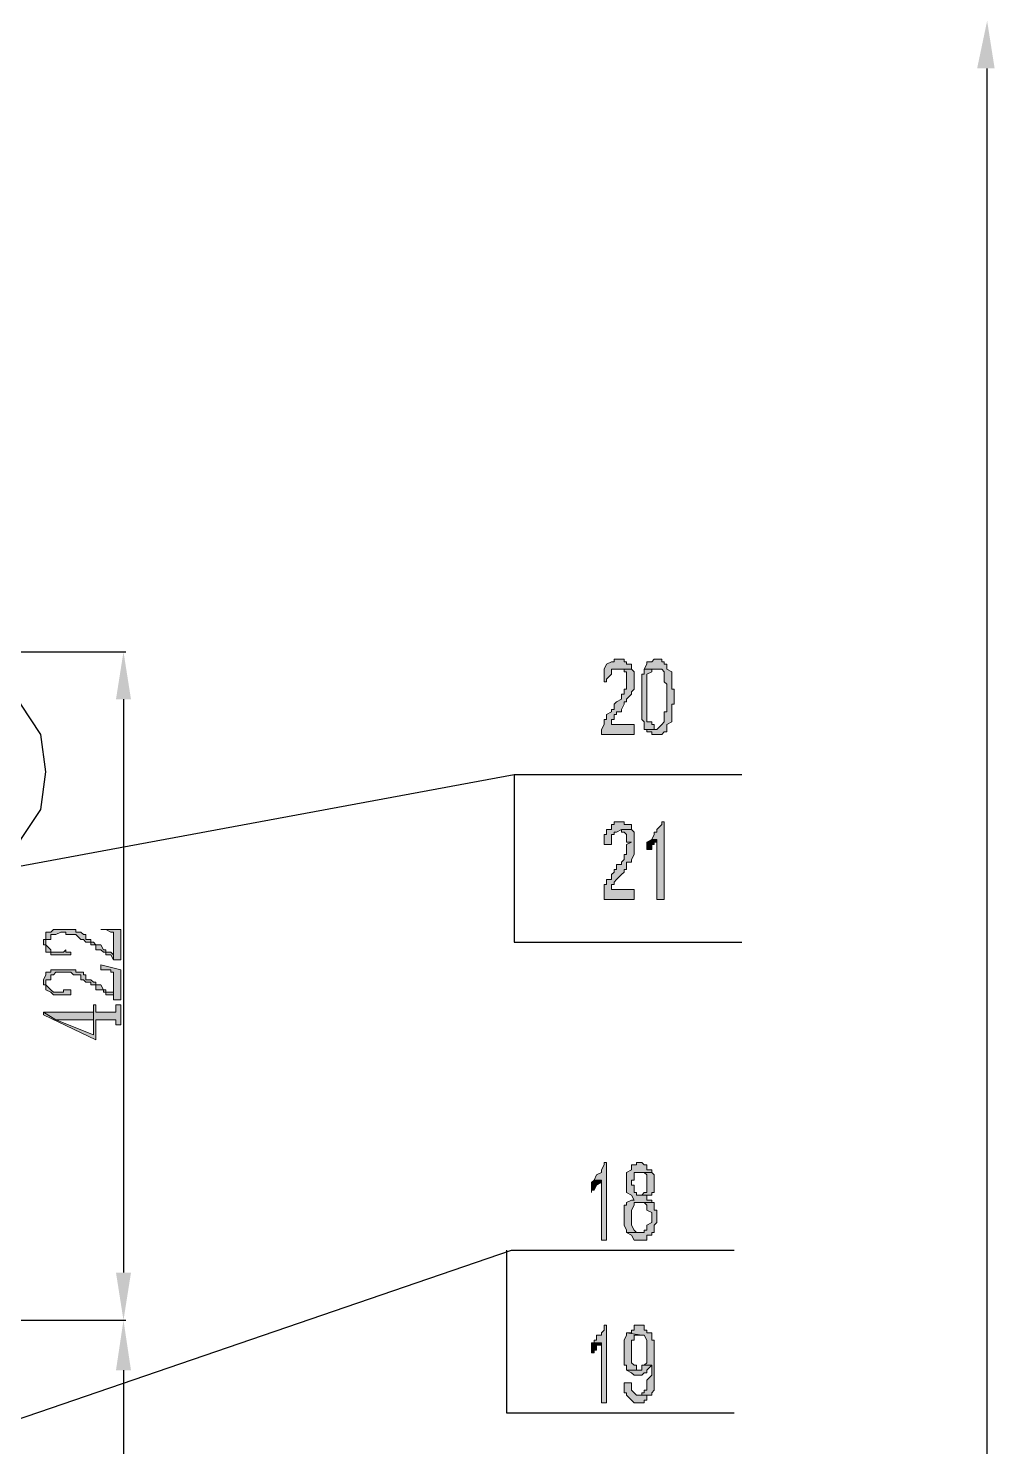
# Model space of a CAD drawing. Header units: millimetres. Extents: x 20 to 821, y 1 to 1134.
# Drawn here: x 408.8 to 478.3, y 861.4 to 963.3 of the extents above; entities that cross this region are included whole.
import ezdxf

# ---------------------------------------------------------------- set-up
doc = ezdxf.new("R2010")
doc.units = ezdxf.units.MM
doc.layers.add('1', color=7, linetype='Continuous')

msp = doc.modelspace()

# ---------------------------------------------------------------- hatches: boundary and pattern name
h = msp.add_hatch(color=1)
h.dxf.hatch_style = 2
h.paths.add_polyline_path([(477, 960.441732), (478.26, 960.441732), (477.72, 963.861732)])
h = msp.add_hatch(color=1)
h.dxf.hatch_style = 2
h.paths.add_polyline_path([(415.08, 915.081732), (416.16, 915.081732), (415.62, 918.501732)])
h = msp.add_hatch(color=0)
h.dxf.hatch_style = 2
h.paths.add_polyline_path([(451.08, 917.961732), (450.9, 917.961732), (450.9, 917.781732), (450.72, 917.781732), (450.36, 917.601732), (450.18, 917.241732), (450.18, 916.341732), (450.36, 916.341732), (450.36, 916.521732), (450.72, 916.881732), (450.72, 917.241732), (450.9, 917.241732), (452.16, 917.241732), (452.16, 917.601732), (451.8, 917.601732), (451.8, 917.781732), (451.62, 917.781732), (451.62, 917.961732)])
h = msp.add_hatch(color=0)
h.dxf.hatch_style = 2
h.paths.add_polyline_path([(453.96, 917.961732), (453.78, 917.961732), (453.6, 917.781732), (453.24, 917.781732), (453.24, 917.601732), (453.06, 917.241732), (454.32, 917.241732), (454.5, 917.061732), (454.5, 916.341732), (454.68, 916.161732), (454.68, 914.181732), (454.5, 914.181732), (454.5, 913.461732), (454.32, 913.281732), (453.96, 912.921732), (453.24, 912.921732), (453.24, 912.741732), (453.6, 912.741732), (453.6, 912.561732), (454.32, 912.561732), (454.5, 912.741732), (454.68, 912.741732), (454.68, 912.921732), (454.68, 913.281732), (455.04, 913.461732), (455.04, 914.721732), (455.22, 914.721732), (455.22, 915.801732), (455.04, 915.801732), (455.04, 917.061732), (454.68, 917.241732), (454.68, 917.601732), (454.5, 917.601732), (454.5, 917.781732), (454.32, 917.781732), (454.32, 917.961732)])
h = msp.add_hatch(color=0)
h.dxf.hatch_style = 2
h.paths.add_polyline_path([(452.16, 917.241732), (451.08, 917.241732), (451.44, 917.241732), (451.62, 917.241732), (451.62, 917.061732), (451.8, 917.061732), (451.8, 916.881732), (451.8, 915.801732), (451.62, 915.801732), (451.62, 915.441732), (451.44, 915.441732), (451.44, 915.081732), (451.08, 914.901732), (450.9, 914.721732), (450.9, 914.361732), (450.72, 914.361732), (450.72, 914.181732), (450.36, 914.001732), (450.36, 913.641732), (450.18, 913.641732), (450.18, 913.281732), (450, 912.921732), (450, 912.561732), (452.34, 912.561732), (452.34, 913.281732), (450.72, 913.281732), (450.72, 913.641732), (450.9, 913.641732), (450.9, 914.001732), (451.08, 914.001732), (451.08, 914.181732), (451.44, 914.181732), (451.44, 914.361732), (451.62, 914.721732), (451.62, 914.901732), (451.8, 914.901732), (451.8, 915.081732), (452.16, 915.441732), (452.16, 915.621732), (452.34, 915.801732), (452.34, 917.061732)])
h = msp.add_hatch(color=0)
h.dxf.hatch_style = 2
h.paths.add_polyline_path([(453.06, 917.241732), (453.06, 916.881732), (452.88, 916.881732), (452.88, 913.641732), (453.06, 913.461732), (453.06, 912.921732), (453.24, 912.921732), (453.96, 912.921732), (453.78, 912.921732), (453.78, 913.281732), (453.6, 913.281732), (453.6, 913.461732), (453.24, 913.461732), (453.24, 916.881732), (453.6, 917.061732), (453.6, 917.241732), (453.78, 917.241732), (453.96, 917.241732)])
h = msp.add_hatch(color=0)
h.dxf.hatch_style = 2
h.paths.add_polyline_path([(451.44, 906.261732), (450.9, 906.261732), (450.9, 906.081732), (450.72, 906.081732), (450.72, 905.721732), (450.36, 905.721732), (450.36, 905.541732), (450.36, 905.361732), (450.18, 905.361732), (450.18, 904.641732), (450.72, 904.641732), (450.72, 905.361732), (450.9, 905.361732), (450.9, 905.541732), (451.08, 905.541732), (451.44, 905.721732), (452.16, 905.721732), (452.16, 906.081732), (451.62, 906.081732), (451.62, 906.261732)])
h = msp.add_hatch(color=0)
h.dxf.hatch_style = 2
h.paths.add_polyline_path([(452.16, 905.721732), (451.44, 905.721732), (451.44, 905.541732), (451.62, 905.541732), (451.8, 905.361732), (451.8, 904.821732), (452.16, 904.821732), (451.8, 904.641732), (451.8, 903.921732), (451.62, 903.921732), (451.62, 903.561732), (451.44, 903.381732), (451.44, 903.201732), (451.08, 903.201732), (451.08, 902.841732), (450.9, 902.841732), (450.9, 902.661732), (450.72, 902.481732), (450.72, 902.121732), (450.36, 902.121732), (450.36, 901.761732), (450.18, 901.761732), (450.18, 900.681732), (452.34, 900.681732), (452.34, 901.401732), (450.72, 901.401732), (450.72, 901.761732), (450.9, 901.761732), (450.9, 901.941732), (451.08, 902.121732), (451.44, 902.481732), (451.62, 902.661732), (451.62, 902.841732), (451.8, 902.841732), (451.8, 903.381732), (452.16, 903.381732), (452.16, 903.561732), (452.34, 903.921732), (452.34, 905.541732)])
h = msp.add_hatch(color=0)
h.dxf.hatch_style = 2
h.paths.add_polyline_path([(454.5, 906.261732), (454.32, 906.261732), (454.32, 906.081732), (453.96, 905.721732), (453.96, 905.541732), (453.78, 905.541732), (453.78, 905.361732), (453.6, 905.001732), (453.96, 905.001732), (453.96, 900.681732), (454.5, 900.681732)])
h = msp.add_hatch(color=0)
h.dxf.hatch_style = 2
h.paths.add_polyline_path([(453.6, 905.001732), (453.24, 904.821732), (453.24, 904.281732), (453.6, 904.281732), (453.6, 904.641732), (453.78, 904.641732), (453.78, 904.821732), (453.96, 904.821732), (453.96, 905.001732)])
h = msp.add_hatch(color=0)
h.dxf.hatch_style = 2
h.paths.add_polyline_path([(409.86, 897.621732), (409.86, 897.441732), (410.04, 897.441732), (410.04, 897.081732), (410.04, 897.621732), (410.04, 897.801732), (410.4, 897.801732), (410.4, 898.161732), (410.58, 898.161732), (410.76, 898.161732), (411.12, 898.341732), (411.48, 898.341732), (411.48, 898.161732), (412.2, 898.161732), (412.56, 897.801732), (412.74, 897.801732), (412.92, 897.621732), (413.28, 897.621732), (413.28, 897.441732), (413.64, 897.441732), (413.64, 897.081732), (414, 897.081732), (414.18, 896.901732), (414.36, 896.901732), (414.36, 896.721732), (414.72, 896.721732), (414.9, 896.361732), (414.9, 896.721732), (414.72, 896.901732), (414.36, 896.901732), (414.36, 897.081732), (414.18, 897.081732), (414, 897.441732), (413.64, 897.441732), (413.46, 897.621732), (413.28, 897.621732), (413.28, 897.801732), (412.92, 897.801732), (412.92, 898.161732), (412.74, 898.161732), (412.56, 898.341732), (412.2, 898.341732), (412.2, 898.521732), (410.58, 898.521732), (410.4, 898.341732), (410.04, 898.341732), (410.04, 898.161732), (410.04, 897.801732), (409.86, 897.801732)])
h = msp.add_hatch(color=0)
h.dxf.hatch_style = 2
h.paths.add_polyline_path([(414, 898.521732), (414.36, 898.521732), (414.72, 898.341732), (414.9, 898.341732), (414.9, 898.161732), (414.9, 896.361732), (415.44, 896.361732), (415.44, 898.521732)])
h = msp.add_hatch(color=0)
h.dxf.hatch_style = 2
h.paths.add_polyline_path([(410.04, 897.081732), (410.04, 896.901732), (410.4, 896.901732), (410.4, 896.721732), (410.58, 896.721732), (411.84, 896.721732), (411.84, 896.901732), (411.48, 896.901732), (411.48, 897.081732), (411.3, 896.901732), (410.58, 896.901732), (410.4, 896.901732), (410.4, 897.081732), (410.04, 897.441732), (410.04, 897.621732)])
h = msp.add_hatch(color=0)
h.dxf.hatch_style = 2
h.paths.add_polyline_path([(409.86, 894.741732), (409.86, 894.561732), (410.04, 894.561732), (410.04, 894.201732), (410.04, 894.741732), (410.04, 894.921732), (410.4, 894.921732), (410.4, 895.281732), (410.58, 895.281732), (410.76, 895.461732), (411.84, 895.461732), (412.02, 895.281732), (412.56, 895.281732), (412.56, 894.921732), (412.74, 894.921732), (412.92, 894.741732), (413.28, 894.741732), (413.28, 894.561732), (413.64, 894.561732), (413.64, 894.201732), (414.18, 894.201732), (414.18, 894.021732), (414.36, 894.021732), (414.36, 893.841732), (414.9, 893.841732), (414.9, 893.481732), (414.9, 894.021732), (414.72, 894.021732), (414.36, 894.021732), (414.36, 894.201732), (414.18, 894.201732), (414, 894.561732), (413.64, 894.561732), (413.64, 894.741732), (413.46, 894.741732), (413.28, 894.921732), (412.92, 894.921732), (412.92, 895.281732), (412.74, 895.281732), (412.74, 895.461732), (412.2, 895.461732), (412.2, 895.641732), (410.4, 895.641732), (410.4, 895.461732), (410.04, 895.461732), (410.04, 895.281732), (409.86, 894.921732)])
h = msp.add_hatch(color=0)
h.dxf.hatch_style = 2
h.paths.add_polyline_path([(414, 896.001732), (414, 895.641732), (414.18, 895.641732), (414.72, 895.641732), (414.72, 895.461732), (414.9, 895.461732), (414.9, 895.281732), (414.9, 893.481732), (415.44, 893.481732), (415.44, 895.641732)])
h = msp.add_hatch(color=0)
h.dxf.hatch_style = 2
h.paths.add_polyline_path([(410.04, 894.201732), (410.4, 894.021732), (410.58, 893.841732), (411.84, 893.841732), (411.84, 894.021732), (411.84, 894.201732), (411.48, 894.201732), (411.3, 894.201732), (411.3, 894.021732), (410.58, 894.021732), (410.4, 894.201732), (410.04, 894.561732), (410.04, 894.741732)])
h = msp.add_hatch(color=0)
h.dxf.hatch_style = 2
h.paths.add_polyline_path([(409.86, 892.581732), (409.86, 892.401732), (413.64, 890.601732), (413.64, 892.041732), (414.9, 892.041732), (415.08, 892.041732), (415.08, 891.861732), (415.08, 891.681732), (415.44, 891.681732), (415.44, 893.121732), (415.08, 893.121732), (415.08, 892.581732), (414.9, 892.581732), (413.64, 892.581732), (413.64, 893.121732), (413.46, 893.121732), (413.46, 892.581732), (413.46, 890.961732), (410.76, 892.041732)])
h = msp.add_hatch(color=0)
h.dxf.hatch_style = 2
h.paths.add_polyline_path([(409.86, 892.581732), (410.76, 892.041732), (413.46, 892.041732), (413.46, 890.961732), (413.46, 892.581732)])
h = msp.add_hatch(color=0)
h.dxf.hatch_style = 2
h.paths.add_polyline_path([(450.36, 881.781732), (450.18, 881.781732), (450.18, 881.601732), (450, 881.241732), (450, 881.061732), (449.64, 880.881732), (449.46, 880.521732), (450, 880.521732), (450, 876.201732), (450.36, 876.201732)])
h = msp.add_hatch(color=0)
h.dxf.hatch_style = 2
h.paths.add_polyline_path([(452.88, 881.781732), (452.52, 881.781732), (452.52, 881.601732), (452.16, 881.601732), (452.16, 881.241732), (451.8, 881.061732), (451.8, 879.621732), (452.16, 879.441732), (452.34, 879.081732), (452.16, 879.081732), (451.8, 878.901732), (451.8, 878.721732), (451.62, 878.721732), (451.62, 877.281732), (451.8, 876.921732), (451.8, 876.741732), (452.88, 876.741732), (452.52, 876.741732), (452.34, 876.921732), (452.16, 877.281732), (452.16, 878.361732), (452.34, 878.721732), (452.34, 878.901732), (452.52, 878.901732), (453.6, 878.901732), (453.6, 879.081732), (453.24, 879.081732), (453.24, 879.441732), (453.6, 879.441732), (452.88, 879.441732), (452.52, 879.441732), (452.52, 879.621732), (452.34, 879.621732), (452.34, 879.801732), (452.34, 880.161732), (452.16, 880.161732), (452.16, 880.521732), (452.34, 880.521732), (452.34, 881.061732), (452.52, 881.061732), (453.6, 881.061732), (453.6, 881.241732), (453.24, 881.241732), (453.24, 881.601732), (453.06, 881.601732)])
h = msp.add_hatch(color=0)
h.dxf.hatch_style = 2
h.paths.add_polyline_path([(453.6, 881.061732), (452.88, 881.061732), (453.06, 881.061732), (453.24, 880.881732), (453.24, 879.621732), (453.06, 879.621732), (452.88, 879.441732), (453.6, 879.441732), (453.6, 879.621732), (453.78, 879.621732), (453.78, 879.801732), (453.78, 880.161732), (453.78, 880.881732)])
h = msp.add_hatch(color=0)
h.dxf.hatch_style = 2
h.paths.add_polyline_path([(449.46, 880.521732), (449.28, 880.341732), (449.28, 879.621732), (449.28, 879.801732), (449.46, 879.801732), (449.64, 880.161732), (450, 880.341732), (450, 880.521732)])
h = msp.add_hatch(color=0)
h.dxf.hatch_style = 2
h.paths.add_polyline_path([(453.6, 878.901732), (452.88, 878.901732), (453.06, 878.901732), (453.24, 878.721732), (453.24, 878.361732), (453.6, 878.181732), (453.6, 877.461732), (453.24, 877.281732), (453.24, 876.921732), (453.06, 876.921732), (453.06, 876.741732), (452.88, 876.741732), (451.8, 876.741732), (452.16, 876.561732), (452.34, 876.201732), (453.24, 876.201732), (453.24, 876.561732), (453.6, 876.561732), (453.6, 876.741732), (453.78, 876.741732), (453.78, 876.921732), (453.78, 877.281732), (453.96, 877.461732), (453.96, 878.361732), (453.78, 878.361732), (453.78, 878.901732)])
h = msp.add_hatch(color=1)
h.dxf.hatch_style = 2
h.paths.add_polyline_path([(415.08, 873.861732), (416.16, 873.861732), (415.62, 870.441732)])
h = msp.add_hatch(color=1)
h.dxf.hatch_style = 2
h.paths.add_polyline_path([(415.08, 866.841732), (416.16, 866.841732), (415.62, 870.441732)])
h = msp.add_hatch(color=0)
h.dxf.hatch_style = 2
h.paths.add_polyline_path([(450.36, 870.081732), (450.18, 870.081732), (450.18, 869.721732), (450, 869.541732), (450, 869.361732), (449.64, 869.361732), (449.64, 869.001732), (449.46, 869.001732), (449.46, 868.821732), (450, 868.821732), (450, 864.501732), (450.36, 864.501732)])
h = msp.add_hatch(color=0)
h.dxf.hatch_style = 2
h.paths.add_polyline_path([(452.52, 870.081732), (452.34, 870.081732), (452.34, 869.721732), (452.16, 869.721732), (452.16, 869.541732), (451.8, 869.541732), (452.88, 869.361732), (453.06, 869.361732), (453.24, 869.001732), (453.24, 867.921732), (453.24, 867.561732), (453.24, 867.381732), (453.06, 867.201732), (453.6, 867.201732), (453.6, 866.841732), (453.6, 866.481732), (453.24, 866.121732), (453.24, 865.401732), (453.06, 865.401732), (453.06, 865.221732), (452.88, 865.221732), (452.88, 865.041732), (452.52, 865.041732), (453.6, 865.041732), (453.6, 865.221732), (453.78, 865.401732), (453.78, 869.001732), (453.6, 869.001732), (453.6, 869.541732), (453.24, 869.541732), (453.24, 869.721732), (453.06, 869.721732), (453.06, 870.081732), (452.88, 870.081732)])
h = msp.add_hatch(color=0)
h.dxf.hatch_style = 2
h.paths.add_polyline_path([(449.46, 868.821732), (449.28, 868.821732), (449.28, 868.641732), (449.28, 868.101732), (449.46, 868.101732), (449.46, 868.281732), (449.64, 868.281732), (449.64, 868.641732), (450, 868.641732), (450, 868.821732)])
h = msp.add_hatch(color=0)
h.dxf.hatch_style = 2
h.paths.add_polyline_path([(451.8, 869.541732), (451.8, 869.361732), (451.62, 869.001732), (451.62, 867.201732), (451.8, 867.201732), (451.8, 866.841732), (452.88, 866.841732), (452.52, 866.841732), (452.52, 867.201732), (452.34, 867.201732), (452.16, 867.381732), (452.16, 869.001732), (452.34, 869.001732), (452.34, 869.361732), (452.52, 869.361732), (452.88, 869.361732)])
h = msp.add_hatch(color=0)
h.dxf.hatch_style = 2
h.paths.add_polyline_path([(453.06, 867.201732), (452.88, 867.201732), (452.88, 866.841732), (451.8, 866.841732), (452.16, 866.661732), (452.34, 866.481732), (452.88, 866.481732), (453.06, 866.661732), (453.24, 866.661732), (453.24, 866.841732), (453.6, 867.201732)])
h = msp.add_hatch(color=0)
h.dxf.hatch_style = 2
h.paths.add_polyline_path([(452.16, 865.941732), (451.62, 865.941732), (451.62, 865.761732), (451.62, 865.221732), (451.8, 865.221732), (451.8, 865.041732), (452.16, 864.681732), (452.34, 864.501732), (453.06, 864.501732), (453.06, 864.681732), (453.24, 864.681732), (453.24, 865.041732), (453.6, 865.041732), (452.52, 865.041732), (452.34, 865.221732), (452.16, 865.401732)])

# ---------------------------------------------------------------- linework, layer by layer
at = {"layer": '1', "color": 1, "lineweight": 25}
for points in [[(477.72, 742.461732), (477.72, 960.441732)], [(341.64, 918.501732), (415.8, 918.501732)], [(410.04, 909.861732), (409.68, 912.561732), (408.24, 914.721732), (406.08, 916.161732), (403.38, 916.521732), (400.68, 916.161732), (398.52, 914.721732), (397.08, 912.561732), (396.72, 909.861732), (397.08, 907.161732), (398.52, 905.001732), (400.68, 903.381732), (403.38, 902.841732), (406.08, 903.381732), (408.24, 905.001732), (409.68, 907.161732), (410.04, 909.861732)], [(415.62, 915.081732), (415.62, 873.861732)], [(399.06, 901.401732), (443.7, 909.681732), (460.08, 909.681732)], [(443.7, 909.681732), (443.7, 897.621732), (460.08, 897.621732)], [(403.56, 861.801732), (443.52, 875.481732), (459.54, 875.481732)], [(443.16, 875.481732), (443.16, 863.781732), (459.54, 863.781732)], [(384.66, 870.441732), (415.8, 870.441732)], [(384.66, 870.441732), (415.8, 870.441732)], [(415.62, 866.841732), (415.62, 826.161732)]]:
    msp.add_lwpolyline(points, dxfattribs=at)
at = {"layer": '1', "color": 0, "lineweight": 5}
for points in [[(451.08, 917.961732), (450.9, 917.961732), (450.9, 917.781732), (450.72, 917.781732), (450.36, 917.601732), (450.18, 917.241732), (450.18, 916.341732), (450.36, 916.341732), (450.36, 916.521732), (450.72, 916.881732), (450.72, 917.241732), (450.9, 917.241732), (450.9, 917.241732), (452.16, 917.241732), (452.16, 917.601732), (451.8, 917.601732), (451.8, 917.781732), (451.62, 917.781732), (451.62, 917.961732), (451.08, 917.961732)], [(453.96, 917.961732), (453.78, 917.961732), (453.6, 917.781732), (453.24, 917.781732), (453.24, 917.601732), (453.06, 917.241732), (454.32, 917.241732), (454.5, 917.061732), (454.5, 916.341732), (454.68, 916.161732), (454.68, 916.161732), (454.68, 914.181732), (454.5, 914.181732), (454.5, 913.461732), (454.32, 913.281732), (453.96, 912.921732), (453.24, 912.921732), (453.24, 912.741732), (453.6, 912.741732), (453.6, 912.561732), (454.32, 912.561732), (454.5, 912.741732), (454.68, 912.741732), (454.68, 912.921732), (454.68, 913.281732), (455.04, 913.461732), (455.04, 914.721732), (455.22, 914.721732), (455.22, 915.801732), (455.04, 915.801732), (455.04, 917.061732), (454.68, 917.241732), (454.68, 917.601732), (454.5, 917.601732), (454.5, 917.781732), (454.32, 917.781732), (454.32, 917.961732), (453.96, 917.961732)], [(452.16, 917.241732), (451.08, 917.241732), (451.44, 917.241732), (451.62, 917.241732), (451.62, 917.061732), (451.8, 917.061732), (451.8, 916.881732), (451.8, 915.801732), (451.62, 915.801732), (451.62, 915.441732), (451.44, 915.441732), (451.44, 915.081732), (451.08, 914.901732), (451.08, 914.901732), (450.9, 914.721732), (450.9, 914.361732), (450.72, 914.361732), (450.72, 914.181732), (450.36, 914.001732), (450.36, 913.641732), (450.18, 913.641732), (450.18, 913.281732), (450, 912.921732), (450, 912.561732), (452.34, 912.561732), (452.34, 913.281732), (450.72, 913.281732), (450.72, 913.641732), (450.9, 913.641732), (450.9, 914.001732), (451.08, 914.001732), (451.08, 914.181732), (451.44, 914.181732), (451.44, 914.361732), (451.62, 914.721732), (451.62, 914.901732), (451.8, 914.901732), (451.8, 915.081732), (452.16, 915.441732), (452.16, 915.621732), (452.34, 915.801732), (452.34, 917.061732), (452.16, 917.241732)], [(453.06, 917.241732), (453.06, 916.881732), (452.88, 916.881732), (452.88, 913.641732), (453.06, 913.461732), (453.06, 913.461732), (453.06, 912.921732), (453.24, 912.921732), (453.96, 912.921732), (453.78, 912.921732), (453.78, 913.281732), (453.6, 913.281732), (453.6, 913.461732), (453.24, 913.461732), (453.24, 916.881732), (453.6, 917.061732), (453.6, 917.241732), (453.78, 917.241732), (453.96, 917.241732), (453.06, 917.241732)], [(451.44, 906.261732), (450.9, 906.261732), (450.9, 906.081732), (450.72, 906.081732), (450.72, 905.721732), (450.36, 905.721732), (450.36, 905.541732), (450.36, 905.361732), (450.18, 905.361732), (450.18, 904.641732), (450.72, 904.641732), (450.72, 905.361732), (450.9, 905.361732), (450.9, 905.541732), (450.9, 905.541732), (451.08, 905.541732), (451.44, 905.721732), (452.16, 905.721732), (452.16, 906.081732), (451.62, 906.081732), (451.62, 906.261732), (451.44, 906.261732)], [(452.16, 905.721732), (451.44, 905.721732), (451.44, 905.541732), (451.62, 905.541732), (451.8, 905.361732), (451.8, 904.821732), (452.16, 904.821732), (451.8, 904.641732), (451.8, 903.921732), (451.62, 903.921732), (451.62, 903.561732), (451.44, 903.381732), (451.44, 903.201732), (451.08, 903.201732), (451.08, 902.841732), (450.9, 902.841732), (450.9, 902.661732), (450.72, 902.481732), (450.72, 902.121732), (450.36, 902.121732), (450.36, 901.761732), (450.18, 901.761732), (450.18, 900.681732), (452.34, 900.681732), (452.34, 901.401732), (450.72, 901.401732), (450.72, 901.761732), (450.9, 901.761732), (450.9, 901.941732), (451.08, 902.121732), (451.44, 902.481732), (451.62, 902.661732), (451.62, 902.841732), (451.8, 902.841732), (451.8, 903.381732), (452.16, 903.381732), (452.16, 903.561732), (452.34, 903.921732), (452.34, 905.541732), (452.16, 905.721732)], [(454.5, 906.261732), (454.32, 906.261732), (454.32, 906.081732), (453.96, 905.721732), (453.96, 905.541732), (453.78, 905.541732), (453.78, 905.361732), (453.6, 905.001732), (453.96, 905.001732), (453.96, 900.681732), (454.5, 900.681732), (454.5, 906.261732)], [(453.6, 905.001732), (453.24, 904.821732), (453.24, 904.281732), (453.6, 904.281732), (453.6, 904.641732), (453.78, 904.641732), (453.78, 904.821732), (453.96, 904.821732), (453.96, 905.001732), (453.6, 905.001732)], [(409.86, 897.621732), (409.86, 897.441732), (410.04, 897.441732), (410.04, 897.081732), (410.04, 897.621732), (410.04, 897.801732), (410.4, 897.801732), (410.4, 898.161732), (410.58, 898.161732), (410.76, 898.161732), (411.12, 898.341732), (411.48, 898.341732), (411.48, 898.161732), (412.2, 898.161732), (412.56, 897.801732), (412.74, 897.801732), (412.92, 897.621732), (413.28, 897.621732), (413.28, 897.441732), (413.64, 897.441732), (413.64, 897.081732), (414, 897.081732), (414.18, 896.901732), (414.36, 896.901732), (414.36, 896.721732), (414.72, 896.721732), (414.9, 896.361732), (414.9, 896.721732), (414.72, 896.901732), (414.36, 896.901732), (414.36, 897.081732), (414.18, 897.081732), (414, 897.441732), (413.64, 897.441732), (413.46, 897.621732), (413.28, 897.621732), (413.28, 897.801732), (412.92, 897.801732), (412.92, 898.161732), (412.74, 898.161732), (412.56, 898.341732), (412.2, 898.341732), (412.2, 898.521732), (410.58, 898.521732), (410.4, 898.341732), (410.04, 898.341732), (410.04, 898.161732), (410.04, 897.801732), (409.86, 897.801732), (409.86, 897.621732)], [(414, 898.521732), (414.36, 898.521732), (414.72, 898.341732), (414.9, 898.341732), (414.9, 898.161732), (414.9, 896.361732), (415.44, 896.361732), (415.44, 898.521732), (414, 898.521732)], [(410.04, 897.081732), (410.04, 896.901732), (410.4, 896.901732), (410.4, 896.721732), (410.58, 896.721732), (411.84, 896.721732), (411.84, 896.901732), (411.48, 896.901732), (411.48, 897.081732), (411.3, 896.901732), (410.58, 896.901732), (410.4, 896.901732), (410.4, 897.081732), (410.04, 897.441732), (410.04, 897.621732), (410.04, 897.081732)], [(409.86, 894.741732), (409.86, 894.561732), (410.04, 894.561732), (410.04, 894.201732), (410.04, 894.741732), (410.04, 894.921732), (410.4, 894.921732), (410.4, 895.281732), (410.58, 895.281732), (410.76, 895.461732), (411.84, 895.461732), (412.02, 895.281732), (412.56, 895.281732), (412.56, 894.921732), (412.74, 894.921732), (412.92, 894.741732), (413.28, 894.741732), (413.28, 894.561732), (413.64, 894.561732), (413.64, 894.201732), (414.18, 894.201732), (414.18, 894.021732), (414.36, 894.021732), (414.36, 893.841732), (414.9, 893.841732), (414.9, 893.481732), (414.9, 894.021732), (414.72, 894.021732), (414.36, 894.021732), (414.36, 894.201732), (414.18, 894.201732), (414, 894.561732), (413.64, 894.561732), (413.64, 894.741732), (413.46, 894.741732), (413.28, 894.921732), (412.92, 894.921732), (412.92, 895.281732), (412.74, 895.281732), (412.74, 895.461732), (412.2, 895.461732), (412.2, 895.641732), (410.4, 895.641732), (410.4, 895.461732), (410.04, 895.461732), (410.04, 895.281732), (409.86, 894.921732), (409.86, 894.741732)], [(414, 896.001732), (414, 895.641732), (414.18, 895.641732), (414.72, 895.641732), (414.72, 895.461732), (414.9, 895.461732), (414.9, 895.281732), (414.9, 893.481732), (415.44, 893.481732), (415.44, 895.641732), (414, 896.001732)], [(410.04, 894.201732), (410.4, 894.021732), (410.58, 893.841732), (411.84, 893.841732), (411.84, 894.021732), (411.84, 894.201732), (411.48, 894.201732), (411.3, 894.201732), (411.3, 894.021732), (410.58, 894.021732), (410.4, 894.201732), (410.04, 894.561732), (410.04, 894.741732), (410.04, 894.201732)], [(409.86, 892.581732), (409.86, 892.401732), (413.64, 890.601732), (413.64, 892.041732), (414.9, 892.041732), (415.08, 892.041732), (415.08, 891.861732), (415.08, 891.681732), (415.44, 891.681732), (415.44, 893.121732), (415.08, 893.121732), (415.08, 892.581732), (414.9, 892.581732), (413.64, 892.581732), (413.64, 893.121732), (413.46, 893.121732), (413.46, 892.581732), (413.46, 890.961732), (410.76, 892.041732), (409.86, 892.581732)], [(409.86, 892.581732), (410.76, 892.041732), (413.46, 892.041732), (413.46, 890.961732), (413.46, 892.581732), (409.86, 892.581732)], [(450.36, 881.781732), (450.18, 881.781732), (450.18, 881.601732), (450, 881.241732), (450, 881.061732), (449.64, 880.881732), (449.46, 880.521732), (450, 880.521732), (450, 876.201732), (450.36, 876.201732), (450.36, 881.781732)], [(452.88, 881.781732), (452.52, 881.781732), (452.52, 881.601732), (452.16, 881.601732), (452.16, 881.241732), (451.8, 881.061732), (451.8, 879.621732), (452.16, 879.441732), (452.34, 879.081732), (452.16, 879.081732), (451.8, 878.901732), (451.8, 878.721732), (451.62, 878.721732), (451.62, 877.281732), (451.8, 876.921732), (451.8, 876.741732), (452.88, 876.741732), (452.52, 876.741732), (452.34, 876.921732), (452.16, 877.281732), (452.16, 878.361732), (452.34, 878.721732), (452.34, 878.901732), (452.52, 878.901732), (453.6, 878.901732), (453.6, 879.081732), (453.24, 879.081732), (453.24, 879.441732), (453.6, 879.441732), (452.88, 879.441732), (452.52, 879.441732), (452.52, 879.621732), (452.34, 879.621732), (452.34, 879.801732), (452.34, 880.161732), (452.16, 880.161732), (452.16, 880.521732), (452.34, 880.521732), (452.34, 881.061732), (452.52, 881.061732), (453.6, 881.061732), (453.6, 881.241732), (453.24, 881.241732), (453.24, 881.601732), (453.06, 881.601732), (452.88, 881.781732)], [(453.6, 881.061732), (452.88, 881.061732), (453.06, 881.061732), (453.24, 880.881732), (453.24, 879.621732), (453.06, 879.621732), (452.88, 879.441732), (453.6, 879.441732), (453.6, 879.621732), (453.78, 879.621732), (453.78, 879.801732), (453.78, 880.161732), (453.78, 880.161732), (453.78, 880.881732), (453.6, 881.061732)], [(449.46, 880.521732), (449.28, 880.341732), (449.28, 879.621732), (449.28, 879.801732), (449.46, 879.801732), (449.64, 880.161732), (450, 880.341732), (450, 880.521732), (449.46, 880.521732)], [(453.6, 878.901732), (452.88, 878.901732), (453.06, 878.901732), (453.24, 878.721732), (453.24, 878.361732), (453.6, 878.181732), (453.6, 877.461732), (453.24, 877.281732), (453.24, 876.921732), (453.06, 876.921732), (453.06, 876.741732), (452.88, 876.741732), (451.8, 876.741732), (452.16, 876.561732), (452.34, 876.201732), (453.24, 876.201732), (453.24, 876.561732), (453.6, 876.561732), (453.6, 876.741732), (453.78, 876.741732), (453.78, 876.921732), (453.78, 877.281732), (453.96, 877.461732), (453.96, 878.361732), (453.78, 878.361732), (453.78, 878.901732), (453.6, 878.901732)], [(450.36, 870.081732), (450.18, 870.081732), (450.18, 869.721732), (450, 869.541732), (450, 869.361732), (449.64, 869.361732), (449.64, 869.001732), (449.46, 869.001732), (449.46, 868.821732), (450, 868.821732), (450, 864.501732), (450.36, 864.501732), (450.36, 870.081732)], [(452.52, 870.081732), (452.34, 870.081732), (452.34, 869.721732), (452.16, 869.721732), (452.16, 869.541732), (451.8, 869.541732), (452.88, 869.361732), (453.06, 869.361732), (453.24, 869.001732), (453.24, 867.921732), (453.24, 867.561732), (453.24, 867.381732), (453.06, 867.201732), (453.6, 867.201732), (453.6, 866.841732), (453.6, 866.481732), (453.24, 866.121732), (453.24, 865.401732), (453.06, 865.401732), (453.06, 865.221732), (452.88, 865.221732), (452.88, 865.041732), (452.52, 865.041732), (453.6, 865.041732), (453.6, 865.221732), (453.78, 865.401732), (453.78, 869.001732), (453.6, 869.001732), (453.6, 869.541732), (453.24, 869.541732), (453.24, 869.721732), (453.06, 869.721732), (453.06, 870.081732), (452.88, 870.081732), (452.52, 870.081732)], [(449.46, 868.821732), (449.28, 868.821732), (449.28, 868.641732), (449.28, 868.101732), (449.46, 868.101732), (449.46, 868.281732), (449.64, 868.281732), (449.64, 868.641732), (450, 868.641732), (450, 868.821732), (449.46, 868.821732)], [(451.8, 869.541732), (451.8, 869.361732), (451.62, 869.001732), (451.62, 867.201732), (451.8, 867.201732), (451.8, 866.841732), (452.88, 866.841732), (452.52, 866.841732), (452.52, 867.201732), (452.34, 867.201732), (452.16, 867.381732), (452.16, 867.381732), (452.16, 869.001732), (452.34, 869.001732), (452.34, 869.361732), (452.52, 869.361732), (452.88, 869.361732), (451.8, 869.541732)], [(453.06, 867.201732), (452.88, 867.201732), (452.88, 866.841732), (451.8, 866.841732), (452.16, 866.661732), (452.34, 866.481732), (452.88, 866.481732), (453.06, 866.661732), (453.24, 866.661732), (453.24, 866.841732), (453.6, 867.201732), (453.06, 867.201732)], [(452.16, 865.941732), (451.62, 865.941732), (451.62, 865.761732), (451.62, 865.221732), (451.8, 865.221732), (451.8, 865.041732), (452.16, 864.681732), (452.34, 864.501732), (453.06, 864.501732), (453.06, 864.681732), (453.24, 864.681732), (453.24, 865.041732), (453.6, 865.041732), (452.52, 865.041732), (452.34, 865.221732), (452.16, 865.401732), (452.16, 865.941732)]]:
    msp.add_lwpolyline(points, dxfattribs=at)

doc.saveas('drawing.dxf')
